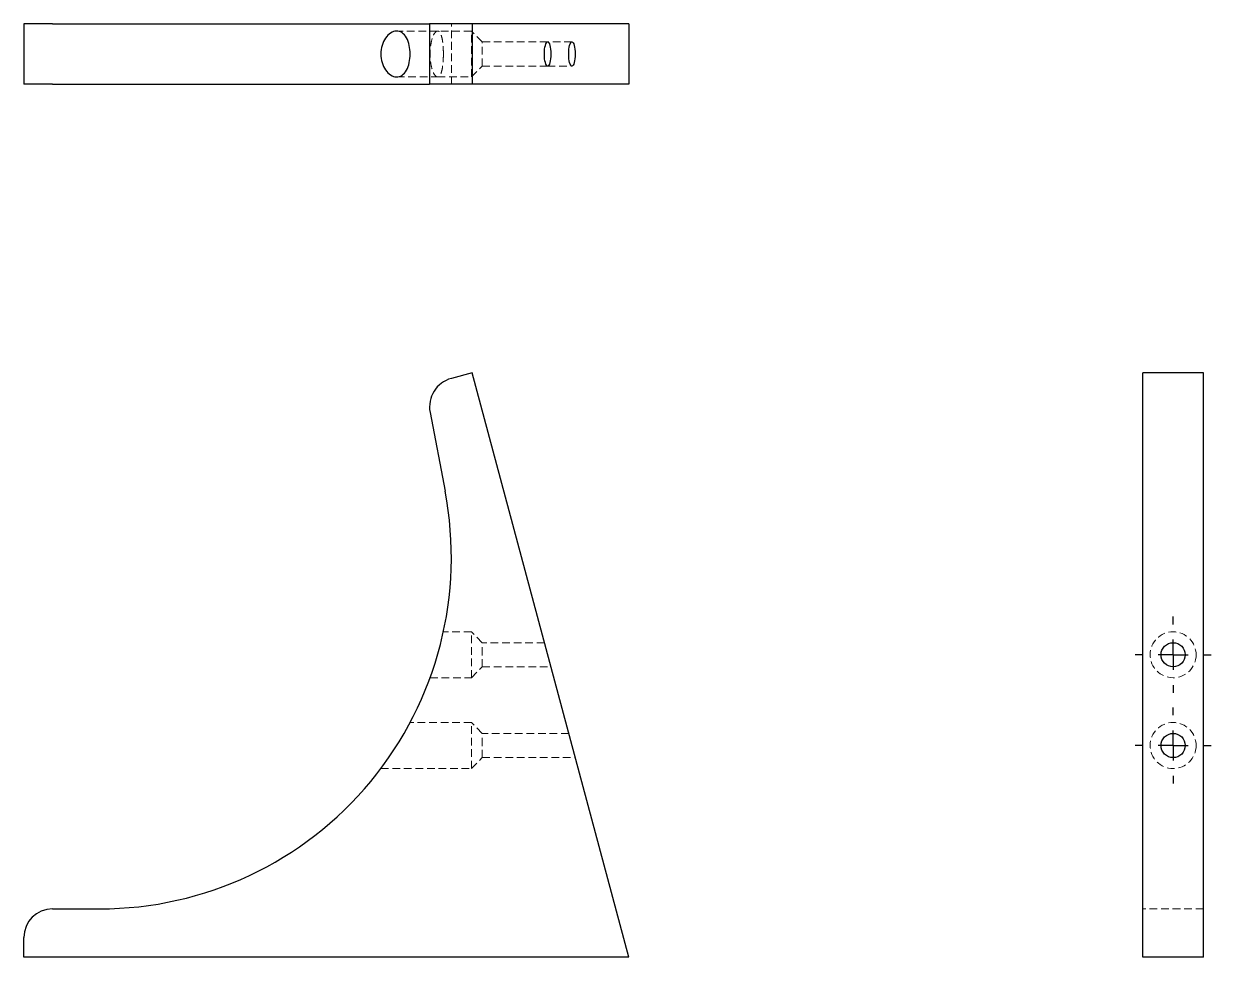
# Model space of a CAD drawing. Header units: millimetres. Extents: x 33 to 229, y 9 to 163.
import ezdxf

# ---------------------------------------------------------------- set-up
doc = ezdxf.new("R2010")
doc.units = ezdxf.units.MM
doc.linetypes.add('HIDDEN', pattern=[1.905, 1.27, -0.635])
doc.layers.add('10', color=7, linetype='Continuous')

# ---------------------------------------------------------------- blocks, each defined once
blk = doc.blocks.new('SW_CENTERMARKSYMBOL_0')
at = {"layer": '10', "color": 0}
for p, q in [((0, 5), (0, 6.3)), ((0, 0), (0, 2.5)), ((-5, 0), (-6.3, 0)), ((0, 0), (-2.5, 0)), ((0, 0), (0, -2.5)), ((0, 0), (2.5, 0)), ((5, 0), (6.3, 0)), ((0, -5), (0, -6.3))]:
    blk.add_line(p, q, dxfattribs=at)
blk = doc.blocks.new('SW_CENTERMARKSYMBOL_1')
at = {"layer": '10', "color": 0}
for p, q in [((0, 5), (0, 6.3)), ((0, 0), (0, 2.5)), ((-5, 0), (-6.3, 0)), ((0, 0), (-2.5, 0)), ((0, 0), (0, -2.5)), ((0, 0), (2.5, 0)), ((5, 0), (6.3, 0)), ((0, -5), (0, -6.3))]:
    blk.add_line(p, q, dxfattribs=at)

msp = doc.modelspace()

# ---------------------------------------------------------------- linework, layer by layer
at = {"color": 7, "linetype": 'Continuous', "lineweight": 25}
for p, q in [((33, 163), (33, 153)), ((37.75, 163), (33, 163)), ((37.75, 163), (45.58, 163)), ((45.58, 163), (100.08, 163)), ((100.08, 163), (100.08, 153)), ((103.69, 163), (100.08, 163)), ((107.12, 163), (103.69, 163)), ((107.12, 163), (107.12, 153)), ((133, 163), (107.12, 163)), ((133, 163), (133, 153)), ((37.75, 153), (33, 153)), ((37.75, 153), (45.58, 153)), ((45.58, 153), (100.08, 153)), ((103.69, 153), (100.08, 153)), ((107.12, 153), (103.69, 153)), ((133, 153), (107.12, 153)), ((107.12, 105.3), (103.69, 104.38)), ((133, 8.7), (107.12, 105.3)), ((218, 8.7), (218, 105.3)), ((228, 105.3), (218, 105.3)), ((228, 8.7), (228, 105.3)), ((100.17, 98.76), (102.66, 85.72)), ((37.75, 16.7), (45.58, 16.7)), ((33, 8.7), (33, 11.95)), ((133, 8.7), (33, 8.7)), ((228, 8.7), (218, 8.7))]:
    msp.add_line(p, q, dxfattribs=at)
at = {"color": 7, "linetype": 'HIDDEN', "lineweight": 18}
for p, q in [((103.69, 153), (103.69, 163)), ((101.41, 161.8), (94.66, 161.8)), ((107, 161.8), (101.41, 161.8)), ((107, 154.2), (107, 161.8)), ((108.8, 160), (107, 161.8)), ((108.8, 156), (108.8, 160)), ((119.6, 160), (108.8, 160)), ((123.62, 160), (119.6, 160)), ((107, 154.2), (108.8, 156)), ((108.8, 156), (119.6, 156)), ((119.6, 156), (123.62, 156)), ((94.66, 154.2), (101.41, 154.2)), ((101.41, 154.2), (107, 154.2)), ((107, 62.5), (102.37, 62.5)), ((107, 58.7), (107, 62.5)), ((108.8, 60.7), (107, 62.5)), ((108.8, 58.7), (108.8, 60.7)), ((119.07, 60.7), (108.8, 60.7)), ((107, 54.9), (107, 58.7)), ((108.8, 56.7), (108.8, 58.7)), ((107, 54.9), (108.8, 56.7)), ((108.8, 56.7), (120.14, 56.7)), ((100.17, 54.9), (107, 54.9)), ((107, 47.5), (96.87, 47.5)), ((107, 43.7), (107, 47.5)), ((108.8, 45.7), (107, 47.5)), ((108.8, 43.7), (108.8, 45.7)), ((123.09, 45.7), (108.8, 45.7)), ((107, 39.9), (107, 43.7)), ((108.8, 41.7), (108.8, 43.7)), ((107, 39.9), (108.8, 41.7)), ((108.8, 41.7), (124.16, 41.7)), ((92.04, 39.9), (107, 39.9)), ((228, 16.7), (218, 16.7))]:
    msp.add_line(p, q, dxfattribs=at)
for centre in [(223, 58.7), (223, 43.7)]:
    msp.add_circle(centre, 3.8, dxfattribs=at)
at = {"color": 7, "linetype": 'Continuous', "lineweight": 25}
for centre in [(223, 58.7), (223, 43.7)]:
    msp.add_circle(centre, 2, dxfattribs=at)
for centre, radius, start, end in [((104.95, 99.67), 4.87, 105, 190.8203), ((45.58, 74.81), 58.11, 270, 10.8203), ((37.75, 11.95), 4.75, 90, 180)]:
    msp.add_arc(centre, radius, start, end, dxfattribs=at)
for centre in [(119.6, 158), (123.62, 158)]:
    msp.add_ellipse(centre, major_axis=(0, 2), ratio=0.267949, dxfattribs=at)
msp.add_open_spline([(96.87, 158), (96.87, 157.51), (96.82, 157.03), (96.72, 156.57), (96.62, 156.12), (96.47, 155.69), (96.27, 155.33), (96.07, 154.96), (95.82, 154.67), (95.53, 154.48), (95.25, 154.28), (94.93, 154.19), (94.6, 154.2), (94.28, 154.21), (93.95, 154.33), (93.64, 154.53), (93.34, 154.73), (93.05, 155.02), (92.81, 155.37), (92.57, 155.72), (92.38, 156.13), (92.24, 156.58), (92.11, 157.03), (92.04, 157.52), (92.04, 158), (92.04, 158.49), (92.11, 158.97), (92.24, 159.42), (92.38, 159.87), (92.57, 160.28), (92.81, 160.63), (93.05, 160.98), (93.34, 161.27), (93.64, 161.47), (93.95, 161.67), (94.28, 161.79), (94.6, 161.8), (94.93, 161.81), (95.25, 161.72), (95.53, 161.52), (95.82, 161.33), (96.07, 161.04), (96.27, 160.67), (96.47, 160.31), (96.62, 159.88), (96.72, 159.43), (96.82, 158.97), (96.87, 158.49), (96.87, 158)], degree=3, knots=[0, 0, 0, 0, 1, 1, 1, 2, 2, 2, 3, 3, 3, 4, 4, 4, 5, 5, 5, 6, 6, 6, 7, 7, 7, 8, 8, 8, 9, 9, 9, 10, 10, 10, 11, 11, 11, 12, 12, 12, 13, 13, 13, 14, 14, 14, 15, 15, 15, 16, 16, 16, 16], dxfattribs=at)
at = {"color": 7, "linetype": 'HIDDEN', "lineweight": 18}
msp.add_open_spline([(102.37, 158), (102.37, 157.56), (102.35, 157.11), (102.28, 156.25), (102.23, 155.84), (102.08, 155.11), (101.98, 154.78), (101.78, 154.43), (101.71, 154.34), (101.56, 154.22), (101.48, 154.2), (101.31, 154.21), (101.22, 154.24), (101.06, 154.38), (100.97, 154.48), (100.74, 154.84), (100.61, 155.16), (100.39, 155.88), (100.31, 156.28), (100.2, 157.12), (100.17, 157.56), (100.17, 158.44), (100.2, 158.88), (100.31, 159.72), (100.39, 160.12), (100.61, 160.84), (100.74, 161.16), (100.97, 161.52), (101.06, 161.62), (101.22, 161.76), (101.31, 161.79), (101.48, 161.8), (101.56, 161.78), (101.71, 161.66), (101.78, 161.57), (101.98, 161.22), (102.08, 160.89), (102.23, 160.16), (102.28, 159.75), (102.35, 158.89), (102.37, 158.44), (102.37, 158)], degree=3, knots=[0, 0, 0, 0, 0.0625, 0.0625, 0.125, 0.125, 0.1875, 0.1875, 0.21875, 0.21875, 0.25, 0.25, 0.28125, 0.28125, 0.3125, 0.3125, 0.375, 0.375, 0.4375, 0.4375, 0.5, 0.5, 0.5625, 0.5625, 0.625, 0.625, 0.6875, 0.6875, 0.71875, 0.71875, 0.75, 0.75, 0.78125, 0.78125, 0.8125, 0.8125, 0.875, 0.875, 0.9375, 0.9375, 1, 1, 1, 1], dxfattribs=at)

# ---------------------------------------------------------------- block references
at = {"layer": '10'}
for name, p in [('SW_CENTERMARKSYMBOL_0', (223, 58.7)), ('SW_CENTERMARKSYMBOL_1', (223, 43.7))]:
    msp.add_blockref(name, p, dxfattribs=at)

doc.saveas('drawing.dxf')
